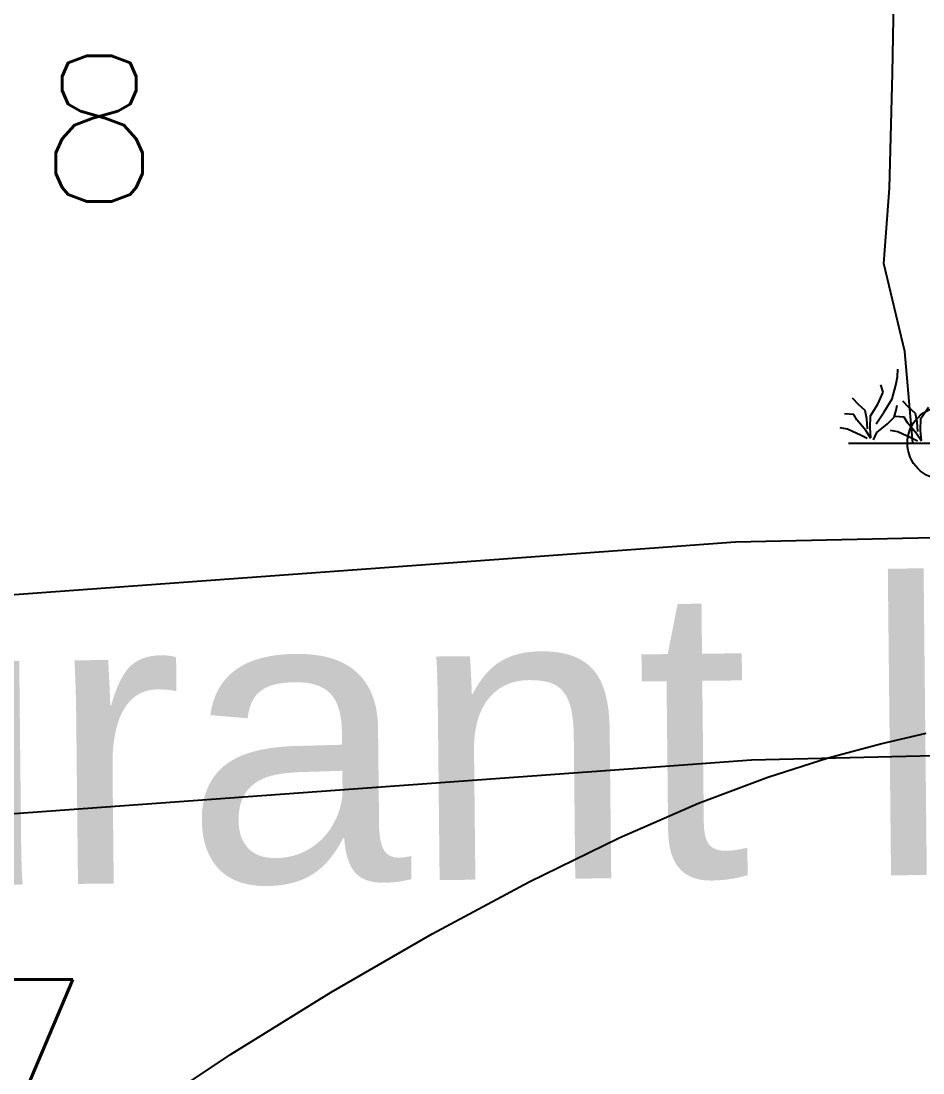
# Model space of a CAD drawing. Header units: millimetres. Extents: x 524954 to 526204, y 9523489 to 9524010.
# Drawn here: x 525683.09 to 525689.29, y 9523610.25 to 9523617.48 of the extents above; entities that cross this region are included whole.
import ezdxf

# ---------------------------------------------------------------- set-up
doc = ezdxf.new("R2010")
doc.units = ezdxf.units.MM
doc.header["$PDMODE"] = 32
doc.header["$PDSIZE"] = 0.5
doc.linetypes.add('ACAD_ISO12W100', pattern=[21, 12, -3, 0, -3, 0, -3])
doc.linetypes.add('CACHE2', pattern=[4.7625, 3.175, -1.5875])
for name, color, linetype in [('Arbre', 34, 'ACAD_ISO12W100'), ('CN_02_00', 4, 'Continuous'), ('Murs', 1, 'Continuous'), ('PLUME_5', 6, 'Continuous'), ('PLUME_6', 2, 'Continuous'), ('TopoAlt', 3, 'Continuous'), ('TOPOJIS', 7, 'Continuous'), ('Toponomie', 7, 'CACHE2')]:
    doc.layers.add(name, color=color, linetype=linetype)
doc.styles.add('Simplex 1.0', font='Simplex.shx', dxfattribs={"width": 0.99, "height": 1})
doc.styles.get("Standard").update_dxf_attribs({"font": 'arial.ttf'})
pattern_1 = [(45, (0, 0), (-0.1767766952966, 0.1767766952966), [])]

# ---------------------------------------------------------------- blocks, each defined once
blk = doc.blocks.new('TCPOINT M')
at = {"color": 0}
blk.add_point((0, 0), dxfattribs=at)
at = {"layer": 'TopoAlt', "style": 'Simplex 1.0', "width": 0.99}
blk.add_attdef('ALT', (0.15, 0.15), '', height=1, dxfattribs=at)
blk = doc.blocks.new('v088')
at = {"linetype": 'Continuous'}
for p, q in [((-0.3518, 2.5418), (-0.3436, 3.0457)), ((-0.3726, 1.7516), (-0.3518, 2.5418)), ((-0.4115, 1.2346), (-0.3726, 1.7516)), ((-0.2683, 0.6281), (-0.4115, 1.2346)), ((-0.2127, 0), (-0.2683, 0.6281)), ((-0.6539, 0), (0.6539, 0))]:
    blk.add_line(p, q, dxfattribs=at)
at = {"color": 3, "linetype": 'Continuous'}
for p, q in [((-0.3173, 0.4544), (-0.3149, 0.5073)), ((-0.3294, 0.3967), (-0.3173, 0.4544)), ((-0.4159, 0.3486), (-0.4327, 0.3991)), ((-0.3534, 0.3029), (-0.3294, 0.3967)), ((-0.5866, 0.2645), (-0.6275, 0.3077)), ((-0.452, 0.2669), (-0.4159, 0.3486)), ((-0.4087, 0.214), (-0.3534, 0.3029)), ((-0.5409, 0.2236), (-0.5866, 0.2645)), ((-0.5289, 0.1659), (-0.5409, 0.2236)), ((-0.5025, 0.1875), (-0.452, 0.2669)), ((-0.3414, 0.1779), (-0.327, 0.226)), ((-0.327, 0.226), (-0.3197, 0.2596)), ((-0.2404, 0.2452), (-0.2813, 0.2885)), ((-0.1947, 0.2043), (-0.2404, 0.2452)), ((-0.1563, 0.1683), (-0.1058, 0.2476)), ((-0.6179, 0.1971), (-0.6828, 0.2019)), ((-0.5962, 0.1587), (-0.6179, 0.1971)), ((-0.5361, 0.0865), (-0.5962, 0.1587)), ((-0.5241, 0.0986), (-0.5289, 0.1659)), ((-0.5049, 0.1058), (-0.5025, 0.1875)), ((-0.464, 0.1322), (-0.4087, 0.214)), ((-0.3871, 0.1322), (-0.3414, 0.1779)), ((-0.2717, 0.1779), (-0.3366, 0.1827)), ((-0.25, 0.1394), (-0.2717, 0.1779)), ((-0.1827, 0.1467), (-0.1947, 0.2043)), ((-0.1779, 0.0793), (-0.1827, 0.1467)), ((-0.1587, 0.0865), (-0.1563, 0.1683)), ((-0.6611, 0.0962), (-0.7116, 0.1058)), ((-0.5674, 0.0529), (-0.6611, 0.0962)), ((-0.5001, 0.0313), (-0.5361, 0.0865)), ((-0.5001, 0.0361), (-0.5049, 0.1058)), ((-0.4592, 0.0721), (-0.3871, 0.1322)), ((-0.3149, 0.0769), (-0.3654, 0.0865)), ((-0.2212, 0.0337), (-0.3149, 0.0769)), ((-0.1899, 0.0673), (-0.25, 0.1394)), ((-0.1539, 0.0168), (-0.1587, 0.0865)), ((-0.5265, 0.0313), (-0.5674, 0.0529)), ((-0.4832, 0.0216), (-0.4592, 0.0721)), ((-0.1803, 0.012), (-0.2212, 0.0337)), ((-0.1539, 0.012), (-0.1899, 0.0673))]:
    blk.add_line(p, q, dxfattribs=at)

msp = doc.modelspace()

# ---------------------------------------------------------------- hatches: boundary and pattern name
at = {"layer": 'Murs'}
h = msp.add_hatch(dxfattribs=at)
h.set_pattern_fill('_U', color=256, scale=0.25, angle=45, style=0, pattern_type=0)
h.set_pattern_definition(pattern_1)
edge = h.paths.add_edge_path()
edge.add_line((525685.9494, 9523600.7949), (525688.1725, 9523601.6546))
edge.add_arc((525689.9934, 9523604.4385), 3.3266, 236.81316, 345.56779)
edge.add_line((525693.215, 9523603.6094), (525716.198, 9523611.5242))
edge.add_line((525716.198, 9523611.5242), (525724.0594, 9523613.9246))
edge.add_line((525724.0594, 9523613.9246), (525723.9864, 9523614.1637))
edge.add_line((525723.9864, 9523614.1637), (525716.1207, 9523611.762))
edge.add_line((525716.1207, 9523611.762), (525693.0031, 9523603.8009))
edge.add_arc((525689.9934, 9523604.4385), 3.0766, 234.45821, 348.03848, ccw=False)
edge.add_line((525688.205, 9523601.9352), (525685.8592, 9523601.0281))
edge.add_line((525685.8592, 9523601.0281), (525685.9494, 9523600.7949))
h = msp.add_hatch(dxfattribs=at)
h.set_pattern_fill('_U', color=256, scale=0.25, angle=45, style=0, pattern_type=0)
h.set_pattern_definition(pattern_1)
edge = h.paths.add_edge_path()
edge.add_line((525686.0396, 9523600.5618), (525688.1457, 9523601.3762))
edge.add_arc((525689.9934, 9523604.4385), 3.5766, 238.89583, 343.38493)
edge.add_line((525693.4206, 9523603.4159), (525716.2752, 9523611.2863))
edge.add_line((525716.2752, 9523611.2863), (525724.1324, 9523613.6855))
edge.add_line((525724.1324, 9523613.6855), (525724.0594, 9523613.9246))
edge.add_line((525724.0594, 9523613.9246), (525716.198, 9523611.5242))
edge.add_line((525716.198, 9523611.5242), (525693.215, 9523603.6094))
edge.add_arc((525689.9934, 9523604.4385), 3.3266, 236.81316, 345.56779, ccw=False)
edge.add_line((525688.1725, 9523601.6546), (525685.9494, 9523600.7949))
edge.add_line((525685.9494, 9523600.7949), (525686.0396, 9523600.5618))

# ---------------------------------------------------------------- linework, layer by layer
at = {"layer": 'CN_02_00', "elevation": 272, "flags": 128}
msp.add_lwpolyline([(525683.8618, 9523609.9311), (525684.5302, 9523610.3767), (525685.2235, 9523610.8059), (525685.9164, 9523611.2058), (525686.5836, 9523611.5632), (525687.1998, 9523611.8653), (525687.7452, 9523612.1029), (525688.2216, 9523612.2827), (525688.6362, 9523612.4156), (525688.9962, 9523612.5122), (525689.309, 9523612.5833)], dxfattribs=at)
at = {"layer": 'PLUME_5'}
msp.add_lwpolyline([(525566.7284, 9523620.0855), (525576.8475, 9523618.8188), (525586.9301, 9523618.0508), (525597.0128, 9523617.2827), (525606.5968, 9523616.4783), (525616.6794, 9523615.7103), (525626.7621, 9523614.9422), (525626.7621, 9523614.9422), (525636.8448, 9523614.1742), (525646.9274, 9523613.4062), (525656.9737, 9523613.1368), (525657.4724, 9523613.1732), (525667.4822, 9523613.4025), (525677.5285, 9523613.1332), (525687.502, 9523613.8612), (525688.0006, 9523613.8976), (525698.0105, 9523614.1269), (525707.9476, 9523615.3535), (525717.921, 9523616.0815)], dxfattribs=at)
at = {"layer": 'PLUME_6'}
msp.add_lwpolyline([(525566.8376, 9523618.5895), (525576.9567, 9523617.3228), (525586.5406, 9523616.5183), (525596.6233, 9523615.7503), (525606.706, 9523614.9823), (525616.7886, 9523614.2142), (525626.3726, 9523613.4098), (525626.8713, 9523613.4462), (525636.4553, 9523612.6418), (525647.0366, 9523611.9102), (525657.0829, 9523611.6408), (525657.5816, 9523611.6772), (525667.0928, 9523611.8701), (525677.6377, 9523611.6372), (525687.6112, 9523612.3651), (525688.1098, 9523612.4015), (525698.1197, 9523612.6309), (525708.0568, 9523613.8575), (525718.0302, 9523614.5855)], dxfattribs=at)

# ---------------------------------------------------------------- block references
at = {"layer": 'Arbre'}
msp.add_blockref('v088', (525689.43, 9523614.577), dxfattribs=at)
at = {"layer": 'TOPOJIS'}
ref = msp.add_blockref('TCPOINT M', (525679.3363, 9523616.1872, 272.98), dxfattribs=at)
ref.add_attrib('ALT', '272.98', (525679.3863, 9523616.2372, 272.98), dxfattribs={"layer": 'TopoAlt', "height": 1, "style": 'Simplex 1.0', "width": 0.99})
ref = msp.add_blockref('TCPOINT M', (525689.4304, 9523614.577, 272.3), dxfattribs=at)
ref.add_attrib('ALT', '272.30', (525689.4804, 9523614.627, 272.3), dxfattribs={"layer": 'TopoAlt', "height": 1, "style": 'Simplex 1.0', "width": 0.99})
ref = msp.add_blockref('TCPOINT M', (525678.8583, 9523609.8426, 272.77), dxfattribs=at)
ref.add_attrib('ALT', '272.77', (525678.9083, 9523609.8926, 272.77), dxfattribs={"layer": 'TopoAlt', "height": 1, "style": 'Simplex 1.0', "width": 0.99})

# ---------------------------------------------------------------- texts
at = {"layer": 'Toponomie', "insert": (525667.1205, 9523613.3769), "char_height": 2, "width": 38.520356, "attachment_point": 1, "rotation": 0.60302}
msp.add_mtext('Hotel Restaurant les Rapides', dxfattribs=at)

doc.saveas('drawing.dxf')
